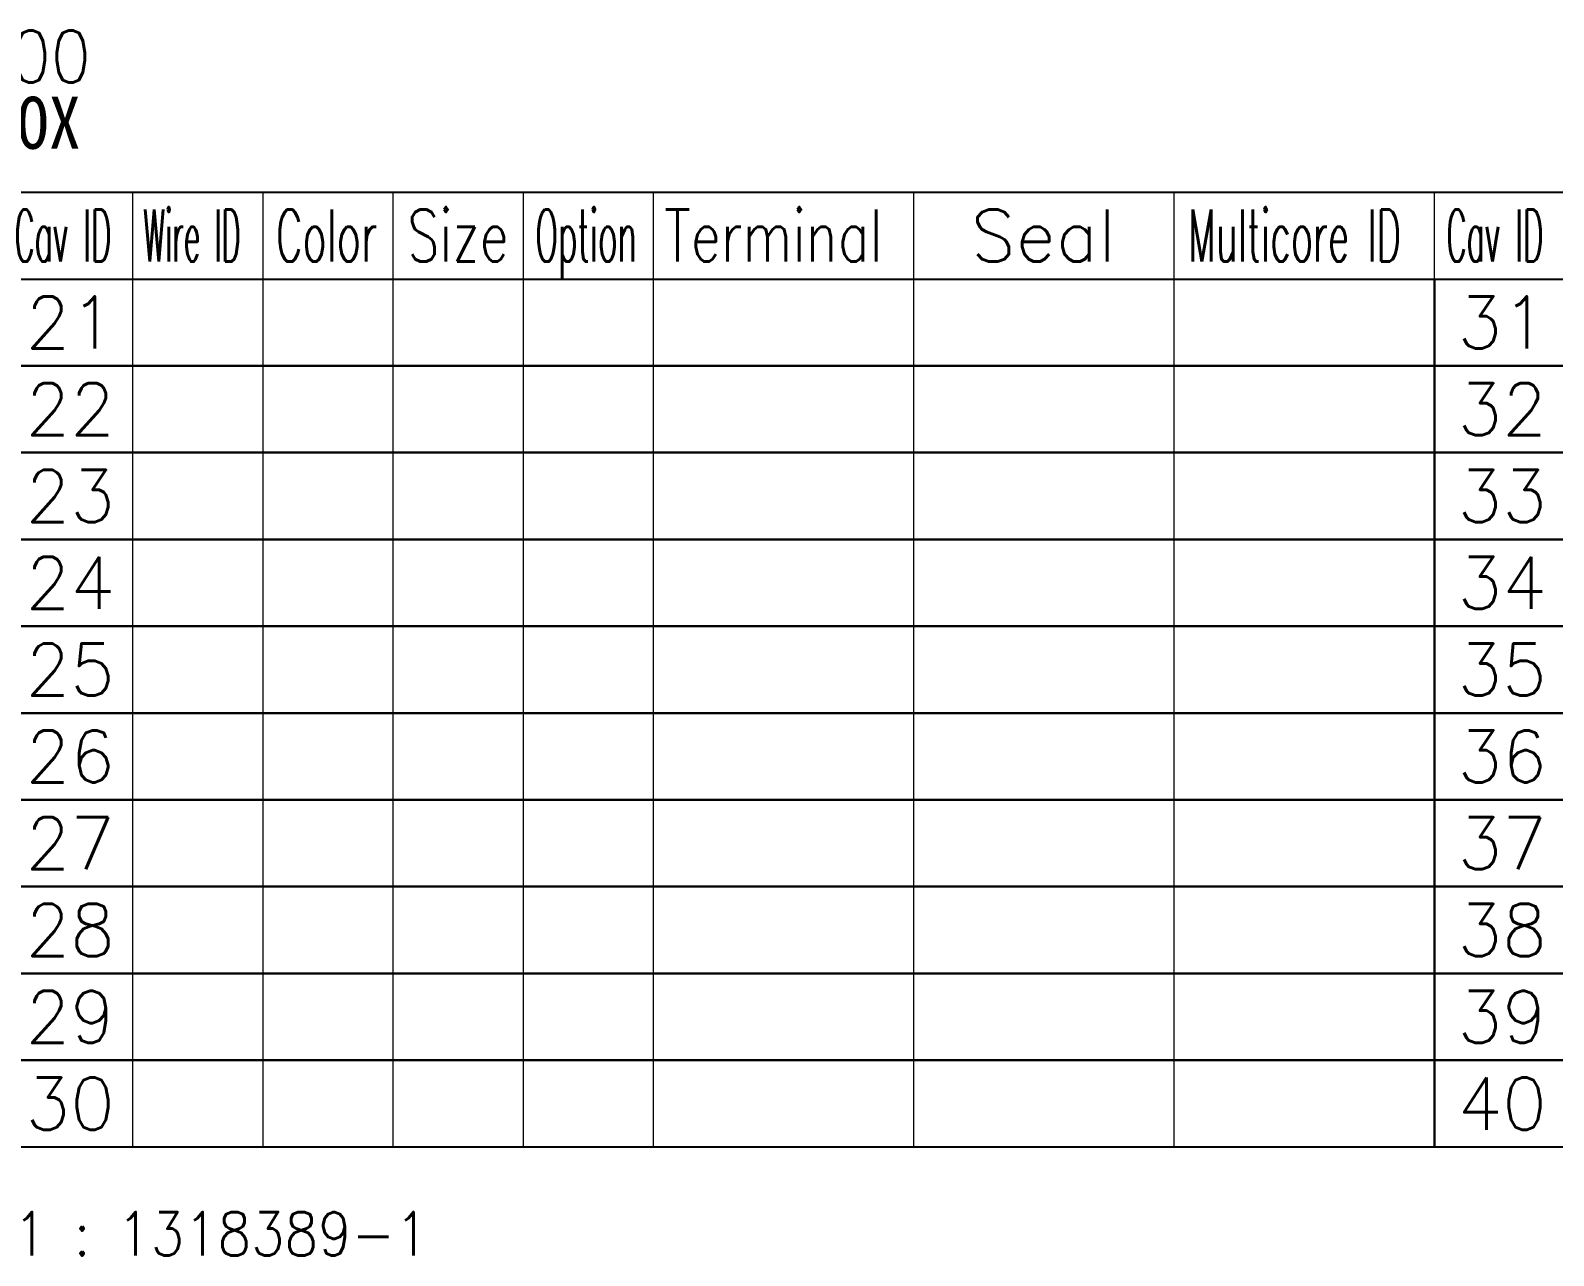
# Model space of a CAD drawing. Header units: inches. Extents: x 47316 to 59086, y 3141 to 11743.
# Drawn here: x 54072.9 to 54160.7, y 8444.1 to 8514.6 of the extents above; entities that cross this region are included whole.
import ezdxf

# ---------------------------------------------------------------- set-up
doc = ezdxf.new("R2010")
doc.units = ezdxf.units.IN
doc.header["$MEASUREMENT"] = 0
doc.styles.get("Standard").update_dxf_attribs({"font": ''})
doc.styles.get('Standard').set_extended_font_data('SimSun')

msp = doc.modelspace()

# ---------------------------------------------------------------- linework, layer by layer
at = {"color": 0, "linetype": 'Continuous', "lineweight": -2}
for p, q in [((53906.315, 8505.318), (54236.315, 8505.318)), ((53906.315, 8500.318), (54236.315, 8500.318))]:
    msp.add_line(p, q, dxfattribs=at)
at = {"color": 7, "linetype": 'Continuous', "lineweight": 15}
for p, q in [((54078.815, 8500.318), (54078.815, 8505.318)), ((54086.315, 8500.318), (54086.315, 8505.318)), ((54093.815, 8500.318), (54093.815, 8505.318)), ((54101.315, 8500.318), (54101.315, 8505.318)), ((54108.815, 8500.318), (54108.815, 8505.318)), ((54123.815, 8500.318), (54123.815, 8505.318)), ((54138.815, 8500.318), (54138.815, 8505.318)), ((54153.815, 8500.318), (54153.815, 8505.318))]:
    msp.add_line(p, q, dxfattribs=at)
at = {"color": 102, "linetype": 'Continuous', "lineweight": 15}
for p, q in [((54078.815, 8495.318), (54078.815, 8500.318)), ((54086.315, 8495.318), (54086.315, 8500.318)), ((54093.815, 8495.318), (54093.815, 8500.318)), ((54101.315, 8495.318), (54101.315, 8500.318)), ((54108.815, 8495.318), (54108.815, 8500.318)), ((54123.815, 8495.318), (54123.815, 8500.318)), ((54138.815, 8495.318), (54138.815, 8500.318)), ((54078.815, 8490.318), (54078.815, 8495.318)), ((54086.315, 8490.318), (54086.315, 8495.318)), ((54093.815, 8490.318), (54093.815, 8495.318)), ((54101.315, 8490.318), (54101.315, 8495.318)), ((54108.815, 8490.318), (54108.815, 8495.318)), ((54123.815, 8490.318), (54123.815, 8495.318)), ((54138.815, 8490.318), (54138.815, 8495.318)), ((54078.815, 8485.318), (54078.815, 8490.318)), ((54086.315, 8485.318), (54086.315, 8490.318)), ((54093.815, 8485.318), (54093.815, 8490.318)), ((54101.315, 8485.318), (54101.315, 8490.318)), ((54108.815, 8485.318), (54108.815, 8490.318)), ((54123.815, 8485.318), (54123.815, 8490.318)), ((54138.815, 8485.318), (54138.815, 8490.318)), ((54078.815, 8480.318), (54078.815, 8485.318)), ((54086.315, 8480.318), (54086.315, 8485.318)), ((54093.815, 8480.318), (54093.815, 8485.318)), ((54101.315, 8480.318), (54101.315, 8485.318)), ((54108.815, 8480.318), (54108.815, 8485.318)), ((54123.815, 8480.318), (54123.815, 8485.318)), ((54138.815, 8480.318), (54138.815, 8485.318)), ((54078.815, 8475.318), (54078.815, 8480.318)), ((54086.315, 8475.318), (54086.315, 8480.318)), ((54093.815, 8475.318), (54093.815, 8480.318)), ((54101.315, 8475.318), (54101.315, 8480.318)), ((54108.815, 8475.318), (54108.815, 8480.318)), ((54123.815, 8475.318), (54123.815, 8480.318)), ((54138.815, 8475.318), (54138.815, 8480.318)), ((54078.815, 8470.318), (54078.815, 8475.318)), ((54086.315, 8470.318), (54086.315, 8475.318)), ((54093.815, 8470.318), (54093.815, 8475.318)), ((54101.315, 8470.318), (54101.315, 8475.318)), ((54108.815, 8470.318), (54108.815, 8475.318)), ((54123.815, 8470.318), (54123.815, 8475.318)), ((54138.815, 8470.318), (54138.815, 8475.318)), ((54078.815, 8465.318), (54078.815, 8470.318)), ((54086.315, 8465.318), (54086.315, 8470.318)), ((54093.815, 8465.318), (54093.815, 8470.318)), ((54101.315, 8465.318), (54101.315, 8470.318)), ((54108.815, 8465.318), (54108.815, 8470.318)), ((54123.815, 8465.318), (54123.815, 8470.318)), ((54138.815, 8465.318), (54138.815, 8470.318)), ((54078.815, 8460.318), (54078.815, 8465.318)), ((54086.315, 8460.318), (54086.315, 8465.318)), ((54093.815, 8460.318), (54093.815, 8465.318)), ((54101.315, 8460.318), (54101.315, 8465.318)), ((54108.815, 8460.318), (54108.815, 8465.318)), ((54123.815, 8460.318), (54123.815, 8465.318)), ((54138.815, 8460.318), (54138.815, 8465.318)), ((54078.815, 8455.318), (54078.815, 8460.318)), ((54086.315, 8455.318), (54086.315, 8460.318)), ((54093.815, 8455.318), (54093.815, 8460.318)), ((54101.315, 8455.318), (54101.315, 8460.318)), ((54108.815, 8455.318), (54108.815, 8460.318)), ((54123.815, 8455.318), (54123.815, 8460.318)), ((54138.815, 8455.318), (54138.815, 8460.318)), ((54078.815, 8450.318), (54078.815, 8455.318)), ((54086.315, 8450.318), (54086.315, 8455.318)), ((54093.815, 8450.318), (54093.815, 8455.318)), ((54101.315, 8450.318), (54101.315, 8455.318)), ((54108.815, 8450.318), (54108.815, 8455.318)), ((54123.815, 8450.318), (54123.815, 8455.318)), ((54138.815, 8450.318), (54138.815, 8455.318))]:
    msp.add_line(p, q, dxfattribs=at)
at = {"color": 0, "linetype": 'Continuous', "lineweight": -2}
for points in [[(54071.315, 8495.318), (54071.315, 8500.318), (54153.815, 8500.318), (54153.815, 8495.318)], [(54153.815, 8495.318), (54153.815, 8500.318), (54236.315, 8500.318), (54236.315, 8495.318)], [(54071.315, 8490.318), (54071.315, 8495.318), (54153.815, 8495.318), (54153.815, 8490.318)], [(54153.815, 8490.318), (54153.815, 8495.318), (54236.315, 8495.318), (54236.315, 8490.318)], [(54071.315, 8485.318), (54071.315, 8490.318), (54153.815, 8490.318), (54153.815, 8485.318)], [(54153.815, 8485.318), (54153.815, 8490.318), (54236.315, 8490.318), (54236.315, 8485.318)], [(54071.315, 8480.318), (54071.315, 8485.318), (54153.815, 8485.318), (54153.815, 8480.318)], [(54153.815, 8480.318), (54153.815, 8485.318), (54236.315, 8485.318), (54236.315, 8480.318)], [(54071.315, 8475.318), (54071.315, 8480.318), (54153.815, 8480.318), (54153.815, 8475.318)], [(54153.815, 8475.318), (54153.815, 8480.318), (54236.315, 8480.318), (54236.315, 8475.318)], [(54071.315, 8470.318), (54071.315, 8475.318), (54153.815, 8475.318), (54153.815, 8470.318)], [(54153.815, 8470.318), (54153.815, 8475.318), (54236.315, 8475.318), (54236.315, 8470.318)], [(54071.315, 8465.318), (54071.315, 8470.318), (54153.815, 8470.318), (54153.815, 8465.318)], [(54153.815, 8465.318), (54153.815, 8470.318), (54236.315, 8470.318), (54236.315, 8465.318)], [(54071.315, 8460.318), (54071.315, 8465.318), (54153.815, 8465.318), (54153.815, 8460.318)], [(54153.815, 8460.318), (54153.815, 8465.318), (54236.315, 8465.318), (54236.315, 8460.318)], [(54071.315, 8455.318), (54071.315, 8460.318), (54153.815, 8460.318), (54153.815, 8455.318)], [(54153.815, 8455.318), (54153.815, 8460.318), (54236.315, 8460.318), (54236.315, 8455.318)], [(54071.315, 8450.318), (54071.315, 8455.318), (54153.815, 8455.318), (54153.815, 8450.318)], [(54153.815, 8450.318), (54153.815, 8455.318), (54236.315, 8455.318), (54236.315, 8450.318)]]:
    msp.add_lwpolyline(points, close=True, dxfattribs=at)

# ---------------------------------------------------------------- texts
at = {"color": 6, "linetype": 'Continuous', "lineweight": 20, "char_height": 3, "attachment_point": 1}
for s, insert, width in [('\\Fromans.shx;\\W0.9000000000;\\T1.0000000000;\\o\\lIP100', (54066.107, 8514.635), 11.44286), ('\\f黑体|b0|i0|c1|p0;\\W0.9000000000;\\T1.0000000000;\\o\\lT-BOX', (54066.628, 8510.818), 9.70787)]:
    msp.add_mtext(s, dxfattribs=dict(at, insert=insert, width=width))
at = {"color": 7, "linetype": 'Continuous', "lineweight": 15, "char_height": 3, "attachment_point": 1}
for s, insert, width in [('\\Fromans.shx;\\W0.4292452830;\\T1.0000000000;\\o\\lCav ID', (54071.999, 8504.318), 6.5), ('\\Fromans.shx;\\W0.4026548673;\\T1.0000000000;\\o\\lWire ID', (54079.43, 8504.318), 6.5), ('\\Fromans.shx;\\W0.5687500000;\\T1.0000000000;\\o\\lColor', (54087.058, 8504.318), 6.5), ('\\Fromans.shx;\\W0.7222222222;\\T1.0000000000;\\o\\lSize', (54094.624, 8504.318), 6.5), ('\\Fromans.shx;\\W0.4595959596;\\T1.0000000000;\\o\\lOption', (54102.012, 8504.318), 6.5), ('\\Fromans.shx;\\W0.7480916031;\\T1.0000000000;\\o\\lTerminal', (54109.421, 8504.318), 14), ('\\Fromans.shx;\\W1.0000000000;\\T1.0000000000;\\o\\lSeal', (54127.1, 8504.318), 9.28571), ('\\Fromans.shx;\\W0.5185185185;\\T1.0000000000;\\o\\lMulticore ID', (54139.611, 8504.318), 14), ('\\Fromans.shx;\\W0.4292452830;\\T1.0000000000;\\o\\lCav ID', (54154.499, 8504.318), 6.5), ('\\Fromans.shx;\\W1.0000000000;\\T1.0000000000;\\o\\l21', (54072.636, 8499.318), 5.71429), ('\\Fromans.shx;\\W1.0000000000;\\T1.0000000000;\\o\\l31', (54155.136, 8499.318), 5.71429), ('\\Fromans.shx;\\W1.0000000000;\\T1.0000000000;\\o\\l22', (54072.636, 8494.318), 5.71429), ('\\Fromans.shx;\\W1.0000000000;\\T1.0000000000;\\o\\l32', (54155.136, 8494.318), 5.71429), ('\\Fromans.shx;\\W1.0000000000;\\T1.0000000000;\\o\\l23', (54072.636, 8489.318), 5.71429), ('\\Fromans.shx;\\W1.0000000000;\\T1.0000000000;\\o\\l33', (54155.136, 8489.318), 5.71429), ('\\Fromans.shx;\\W1.0000000000;\\T1.0000000000;\\o\\l24', (54072.636, 8484.318), 5.71429), ('\\Fromans.shx;\\W1.0000000000;\\T1.0000000000;\\o\\l34', (54155.136, 8484.318), 5.71429), ('\\Fromans.shx;\\W1.0000000000;\\T1.0000000000;\\o\\l25', (54072.636, 8479.318), 5.71429), ('\\Fromans.shx;\\W1.0000000000;\\T1.0000000000;\\o\\l35', (54155.136, 8479.318), 5.71429), ('\\Fromans.shx;\\W1.0000000000;\\T1.0000000000;\\o\\l26', (54072.636, 8474.318), 5.71429), ('\\Fromans.shx;\\W1.0000000000;\\T1.0000000000;\\o\\l36', (54155.136, 8474.318), 5.71429), ('\\Fromans.shx;\\W1.0000000000;\\T1.0000000000;\\o\\l27', (54072.636, 8469.318), 5.71429), ('\\Fromans.shx;\\W1.0000000000;\\T1.0000000000;\\o\\l37', (54155.136, 8469.318), 5.71429), ('\\Fromans.shx;\\W1.0000000000;\\T1.0000000000;\\o\\l28', (54072.636, 8464.318), 5.71429), ('\\Fromans.shx;\\W1.0000000000;\\T1.0000000000;\\o\\l38', (54155.136, 8464.318), 5.71429), ('\\Fromans.shx;\\W1.0000000000;\\T1.0000000000;\\o\\l29', (54072.636, 8459.318), 5.71429), ('\\Fromans.shx;\\W1.0000000000;\\T1.0000000000;\\o\\l39', (54155.136, 8459.318), 5.71429), ('\\Fromans.shx;\\W1.0000000000;\\T1.0000000000;\\o\\l30', (54072.636, 8454.318), 5.71429), ('\\Fromans.shx;\\W1.0000000000;\\T1.0000000000;\\o\\l40', (54155.136, 8454.318), 5.71429)]:
    msp.add_mtext(s, dxfattribs=dict(at, insert=insert, width=width))
at = {"color": 42, "linetype": 'Continuous', "lineweight": 15, "insert": (54036.547, 8446.568), "char_height": 2.5, "width": 70.17857, "attachment_point": 1}
msp.add_mtext('\\Fromans.shx;\\W0.9000000000;\\T1.0000000000;\\o\\lCONN 40 F 064 NAT : 1 : 1318389-1', dxfattribs=at)

doc.saveas('drawing.dxf')
